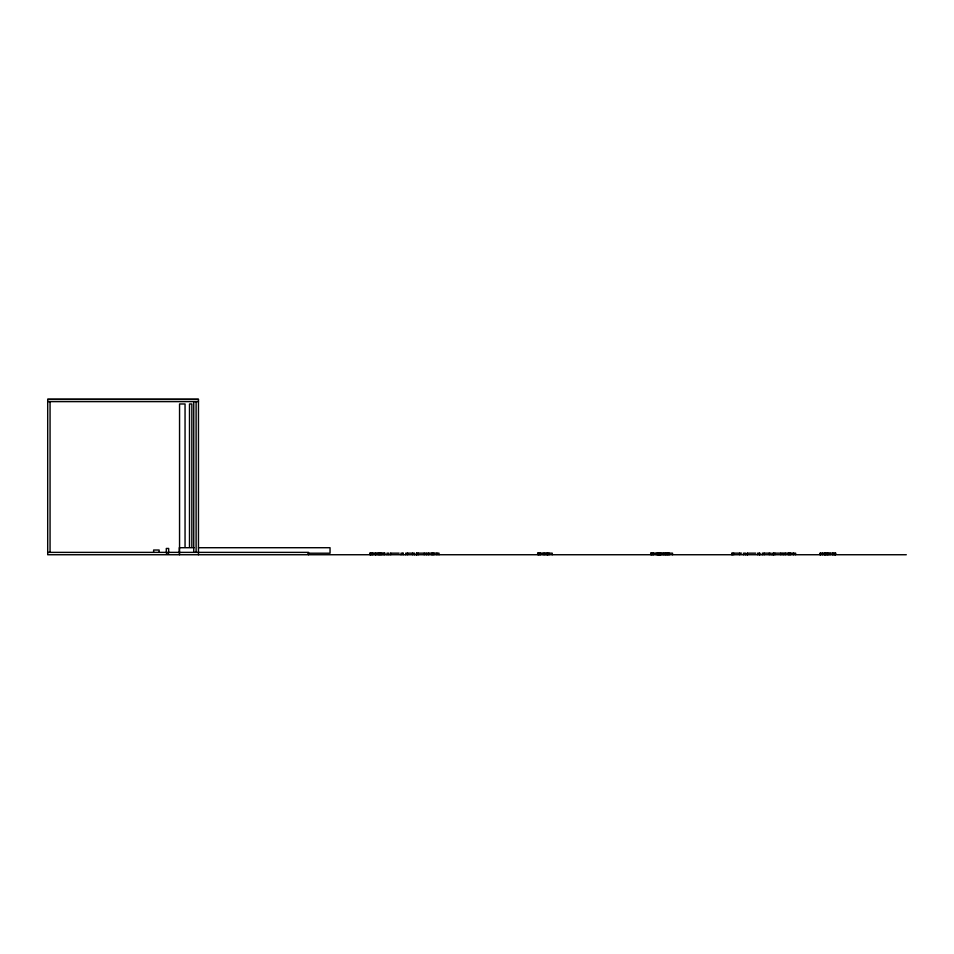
<?xml version="1.0" encoding="UTF-8"?>
<svg xmlns="http://www.w3.org/2000/svg" width="954" height="954" viewBox="0 0 954 954"><rect width="100%" height="100%" fill="white"/><g stroke="black" fill="none" stroke-linecap="round" stroke-linejoin="round"><path stroke-width="1.43" d="M906.3 554.739L47.7 554.739L47.7 399.261L198.456 399.261L198.456 554.739M47.7 399.416L198.456 399.416M47.7 401.622L198.456 401.622M194.067 547.715L179.292 547.715L179.292 553.213M198.504 547.715L330.048 547.715L330.048 553.213L307.88 553.213M47.7 552.378L308.547 552.378L308.547 554.739M369.902 553.165L384.987 553.165M390.735 553.165L390.735 554.739L390.615 553.165L399.154 553.165M403.16 553.165L401.014 553.165L401.014 554.739M426.116 553.165L416.433 553.165L416.433 554.739M537.555 553.165L552.235 553.165L552.235 554.739M650.592 553.165L672.534 553.165L672.534 554.739M741.592 553.165L731.909 553.165L731.909 554.739M755.759 553.165L747.221 553.165L747.221 554.739M782.721 553.165L773.038 553.165L773.038 554.739M835.799 553.165L819.939 553.165L819.939 554.739M166.306 553.952L168.667 553.952M835.549 553.165L835.549 554.739M833.009 553.165L833.009 554.739M832.794 553.165L832.806 554.739M830.135 553.165L830.135 554.739M828.692 553.165L828.692 554.739M827.178 553.165L827.178 554.739M827.058 553.165L827.058 554.739M825.592 553.165L825.592 554.739M824.948 553.165L824.948 554.739M824.339 553.165L824.339 554.739M822.467 553.165L822.467 554.739M820.607 553.165L820.607 554.739M820.512 553.165L820.512 554.739M795.648 554.739L795.648 553.165L783.222 553.165L783.222 554.739M793.513 553.165L793.513 554.739M790.508 553.165L790.508 554.739M789.387 553.165L789.387 554.739M788.362 553.165L788.362 554.739M785.249 553.165L785.249 554.739M780.801 553.165L780.801 554.739M774.875 553.165L774.875 554.739M773.36 553.165L773.36 554.739M773.253 553.165L773.253 554.739M771.13 554.739L771.13 553.165L762.329 553.165L762.329 554.739M769.246 553.165L769.246 554.739M764.214 553.165L764.214 554.739M759.778 554.739L759.778 553.165L757.631 553.165L757.75 554.739M759.646 553.165L759.646 554.739M747.34 553.165L747.34 554.739M745.468 554.739L745.468 553.165L743.583 553.165L743.583 554.739M739.672 553.165L739.672 554.739M733.745 553.165L733.745 554.739M732.123 553.165L732.231 554.739M669.314 553.165L669.314 554.739M668.074 553.165L668.074 554.739M667.752 553.165L667.752 554.739M666.476 553.165L666.476 554.739M665.272 553.165L665.272 554.739M664.962 553.165L664.962 554.739M663.519 553.165L663.519 554.739M662.052 553.165L662.052 554.739M660.848 553.165L660.848 554.739M660.49 553.165L660.49 554.739M659.906 553.165L659.906 554.739M659.214 553.165L659.214 554.739M658.797 553.165L658.797 554.739M658.212 553.165L658.212 554.739M658.117 553.165L658.117 554.739M657.7 553.165L657.7 554.739M656.257 553.165L656.257 554.739M653.585 553.165L653.585 554.739M652.643 553.165L652.643 554.739M651.534 553.165L651.534 554.739M650.95 553.165L650.855 554.739M549.015 553.165L549.015 554.739M547.775 553.165L547.775 554.739M547.453 553.165L547.453 554.739M546.177 553.165L546.177 554.739M544.662 553.165L544.662 554.739M543.22 553.165L543.22 554.739M540.548 553.165L540.548 554.739M539.606 553.165L539.606 554.739M538.497 553.165L538.497 554.739M537.817 553.165L537.913 554.739M439.031 554.739L439.031 553.165L426.617 553.165L426.617 554.739M436.908 553.165L436.908 554.739M433.903 553.165L433.903 554.739M432.782 553.165L432.782 554.739M431.757 553.165L431.757 554.739M428.644 553.165L428.644 554.739M424.196 553.165L424.196 554.739M418.269 553.165L418.269 554.739M416.755 553.165L416.755 554.739M416.648 553.165L416.648 554.739M414.525 554.739L414.525 553.165L405.724 553.165L405.724 554.739M412.641 553.165L412.641 554.739M407.608 553.165L407.608 554.739M403.041 553.165L403.16 554.739M388.862 554.739L388.862 553.165L386.978 553.165L386.978 554.739M384.581 553.165L384.581 554.739M383.067 553.165L383.067 554.739M381.373 553.165L381.373 554.739M380.121 553.165L380.121 554.739M379.799 553.165L379.799 554.739M378.535 553.165L378.535 554.739M377.14 553.165L377.021 554.739M375.566 553.165L375.566 554.739M375.518 553.165L375.518 554.739M375.304 553.165L375.304 554.739M372.907 553.165L372.907 554.739M371.965 553.165L371.965 554.739M370.844 553.165L370.844 554.739M370.271 553.165L370.271 554.739M370.164 553.165L370.164 554.739M196.107 401.622L196.107 552.378M193.745 401.622L193.745 552.378M191.849 547.346L191.849 403.971L189.5 403.971L189.5 547.346M185.052 547.346L185.052 403.971L179.555 403.971L179.555 554.739M168.667 552.581L168.667 548.455L166.306 548.455L166.306 552.581M159.127 552.378L159.127 550.029L153.63 550.029L153.63 552.378M50.061 401.622L50.061 552.378M834.917 554.739L834.917 553.165L834.857 554.739"/></g></svg>
